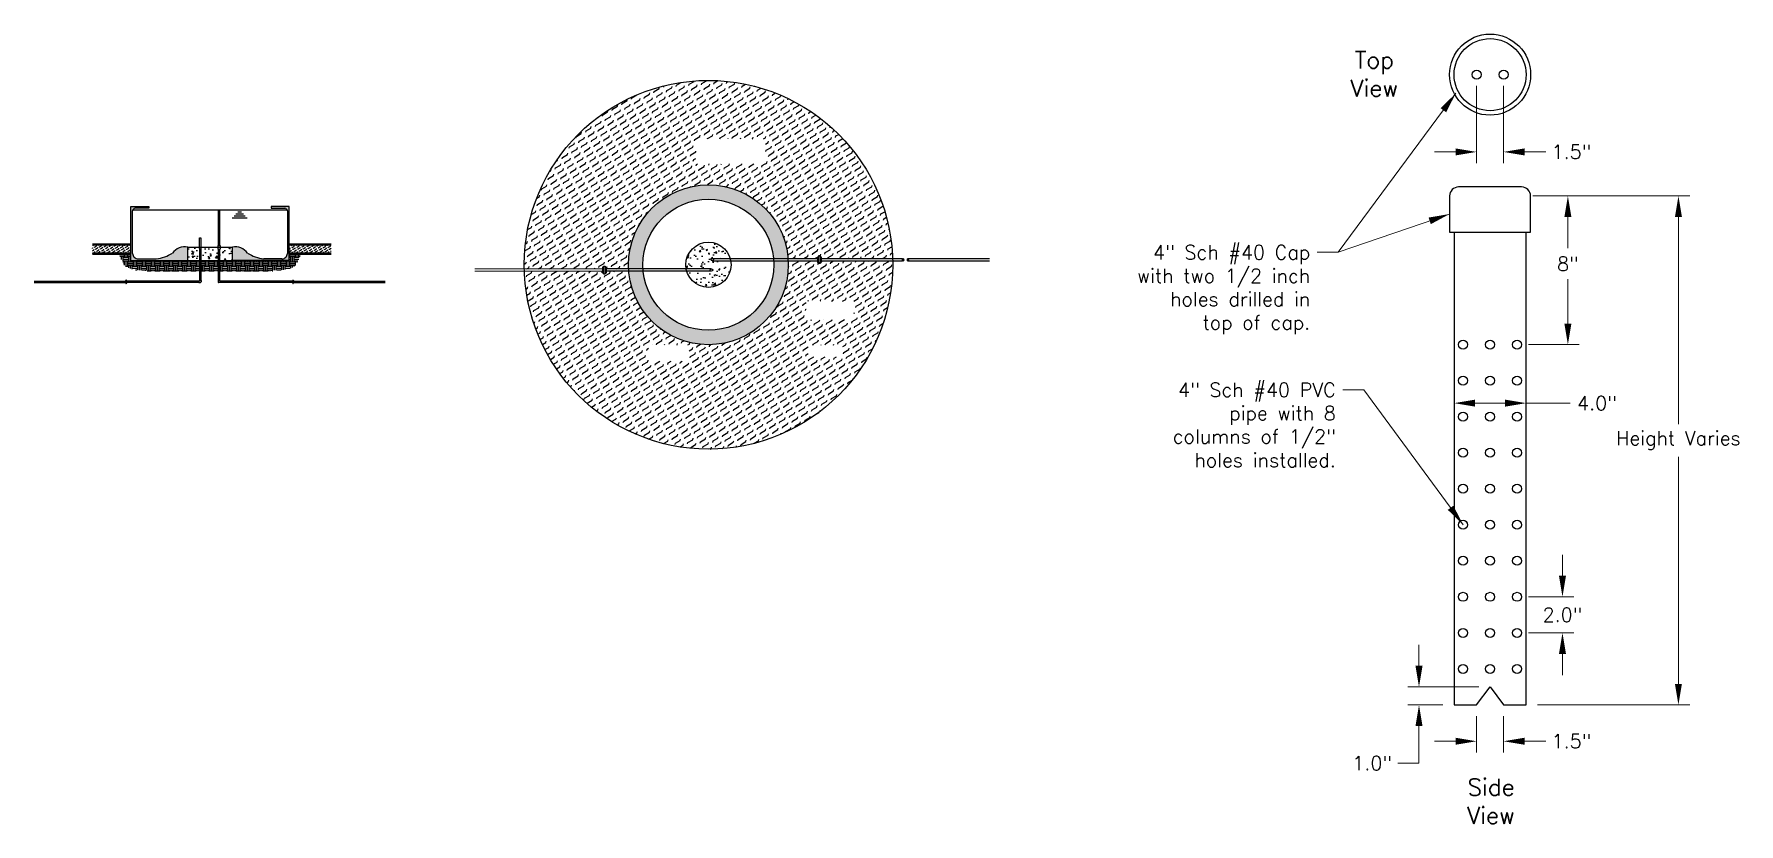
# Model space of a CAD drawing. Header units: inches. Extents: x -182.5 to -87.8, y 20.7 to 64.6.
import ezdxf

# ---------------------------------------------------------------- set-up
doc = ezdxf.new("R2010")
doc.units = ezdxf.units.IN
doc.header["$MEASUREMENT"] = 0
for name, color, linetype, lineweight in [('2.Tblk.Text.User', 7, 'Continuous', 18), ('Geotextile', 7, 'Continuous', 50), ('Ground', 94, 'Continuous', 40)]:
    doc.layers.add(name, color=color, linetype=linetype, lineweight=lineweight)
for name, color, linetype in [('Concrete', 7, 'Continuous'), ('Concrete Hatch', 7, 'Continuous'), ('Gravel Hatch', 254, 'Continuous'), ('Pipe', 7, 'Continuous'), ('Tire', 252, 'Continuous')]:
    doc.layers.add(name, color=color, linetype=linetype)
doc.styles.add('010xB.Note B', font='romans.shx', dxfattribs={"height": 0.78})
doc.styles.add('010xSubtitle', font='romans.shx', dxfattribs={"height": 0.94})
doc.dimstyles.new('010xB.Dim B', dxfattribs={"dimtxt": 0.78, "dimasz": 1.17, "dimexe": 0.625, "dimexo": 0.625, "dimgap": 0.39, "dimtad": 0, "dimtih": 1, "dimtoh": 1, "dimdec": 1, "dimzin": 0, "dimdsep": 46, "dimtxsty": '010xB.Note B', "dimcen": 1.17, "dimclrd": 256, "dimclre": 256, "dimclrt": 256, "dimadec": 0, "dimazin": 0, "dimtfac": 1, "dimtdec": 1, "dimtofl": 0, "dimtmove": 0, "dimatfit": 3, "dimfxl": 0, "dimtolj": 1, "dimtzin": 0, "dimlwd": -1, "dimlwe": -1, "dimarcsym": 0})
pattern_1 = [(50, (0, 0), (0.8965752, -0.0784402), [0.09375, -1.03125]), (355, (0, 0), (-0.173439, 0.94024), [0.075, -0.825]), (100.4514, (0.0747, -0.0065), (0.7231367, 0.8617994), [0.0796752, -0.8764276]), (46.1842, (0, 0.25), (1.334051, -0.206899), [0.140625, -1.546875]), (96.6356, (0.1112, 0.2328), (1.168328, 1.217647), [0.119513, -1.314641]), (351.1842, (0, 0.25), (1.168327, 1.217648), [0.1125, -1.2375]), (21, (0.125, 0.1875), (0.7461338, -0.5032736), [0.09375, -1.03125]), (326, (0.125, 0.1875), (0.304144, 0.9064376), [0.075, -0.825]), (71.4514, (0.1872, 0.1456), (1.0502783, 0.403163), [0.0796752, -0.8764276]), (37.5, (0, 0), (0.0151998, 0.4161173), [0, -0.815, 0, -0.8375, 0, -0.828125]), (7.5, (0, 0), (0.3288369, 0.4930146), [0, -0.4775, 0, -0.79625, 0, -0.315625]), (327.5, (-0.27875, 0), (0.66727805, -0.0281936), [0, -0.3125, 0, -0.975, 0, -1.29375]), (317.5, (-0.40375, 0), (0.7289827, 0.1251312), [0, -0.40625, 0, -0.6475, 0, -0.91875])]

# ---------------------------------------------------------------- blocks, each defined once
blk = doc.blocks.new('*D20')
at = {"layer": '2.Tblk.Text.User'}
for p, q in [((-102.435, 44.093), (-100.775, 44.093)), ((-99.605, 44.093), (-97.157, 44.093))]:
    blk.add_line(p, q, dxfattribs=at)
for points in [[(-102.435, 44.288), (-102.435, 43.898), (-103.605, 44.093)], [(-100.775, 44.288), (-100.775, 43.898), (-99.605, 44.093)]]:
    blk.add_solid(points, dxfattribs=at)
at = {"layer": 'Defpoints', "color": 0}
for p in [(-103.605, 44.093), (-99.605, 44.093), (-99.605, 44.093)]:
    blk.add_point(p, dxfattribs=at)
at = {"layer": '2.Tblk.Text.User', "insert": (-95.671, 44.093), "char_height": 0.78, "attachment_point": 5, "style": '010xB.Note B'}
blk.add_mtext('\\A1;4.0"', dxfattribs=at)
blk = doc.blocks.new('*D21')
at = {"layer": '2.Tblk.Text.User'}
for p, q in [((-105.554, 29.512), (-105.554, 30.682)), ((-102.23, 28.342), (-106.179, 28.342)), ((-104.23, 27.342), (-106.179, 27.342)), ((-105.554, 26.172), (-105.554, 24.104)), ((-105.554, 24.104), (-106.724, 24.104))]:
    blk.add_line(p, q, dxfattribs=at)
for points in [[(-105.749, 29.512), (-105.359, 29.512), (-105.554, 28.342)], [(-105.749, 26.172), (-105.359, 26.172), (-105.554, 27.342)]]:
    blk.add_solid(points, dxfattribs=at)
at = {"layer": 'Defpoints', "color": 0}
for p in [(-101.605, 28.342), (-105.554, 27.342), (-103.605, 27.342)]:
    blk.add_point(p, dxfattribs=at)
at = {"layer": '2.Tblk.Text.User', "insert": (-108.154, 24.104), "char_height": 0.78, "attachment_point": 5, "style": '010xB.Note B'}
blk.add_mtext('\\A1;1.0"', dxfattribs=at)
blk = doc.blocks.new('*D22')
at = {"layer": '2.Tblk.Text.User'}
for p, q in [((-102.355, 61.703), (-102.355, 57.414)), ((-100.855, 61.703), (-100.855, 57.414)), ((-103.525, 58.039), (-104.695, 58.039)), ((-99.685, 58.039), (-98.515, 58.039))]:
    blk.add_line(p, q, dxfattribs=at)
for points in [[(-103.525, 58.234), (-103.525, 57.844), (-102.355, 58.039)], [(-99.685, 58.234), (-99.685, 57.844), (-100.855, 58.039)]]:
    blk.add_solid(points, dxfattribs=at)
at = {"layer": 'Defpoints', "color": 0}
for p in [(-102.355, 62.328), (-100.855, 62.328), (-100.855, 58.039)]:
    blk.add_point(p, dxfattribs=at)
at = {"layer": '2.Tblk.Text.User', "insert": (-97.085, 58.039), "char_height": 0.78, "attachment_point": 5, "style": '010xB.Note B'}
blk.add_mtext('\\A1;1.5"', dxfattribs=at)
blk = doc.blocks.new('*D23')
at = {"layer": '2.Tblk.Text.User'}
for p, q in [((-99.23, 55.592), (-96.659, 55.592)), ((-97.284, 54.422), (-97.284, 52.687)), ((-97.284, 48.512), (-97.284, 50.978)), ((-99.48, 47.342), (-96.659, 47.342))]:
    blk.add_line(p, q, dxfattribs=at)
for points in [[(-97.479, 54.422), (-97.089, 54.422), (-97.284, 55.592)], [(-97.479, 48.512), (-97.089, 48.512), (-97.284, 47.342)]]:
    blk.add_solid(points, dxfattribs=at)
at = {"layer": 'Defpoints', "color": 0}
for p in [(-99.855, 55.592), (-100.105, 47.342), (-97.284, 47.342)]:
    blk.add_point(p, dxfattribs=at)
at = {"layer": '2.Tblk.Text.User', "insert": (-97.284, 51.832), "char_height": 0.78, "attachment_point": 5, "style": '010xB.Note B'}
blk.add_mtext('\\A1;8"', dxfattribs=at)
blk = doc.blocks.new('*D24')
at = {"layer": '2.Tblk.Text.User'}
for p, q in [((-99.23, 55.592), (-90.518, 55.592)), ((-91.143, 54.422), (-91.143, 42.93)), ((-91.143, 28.512), (-91.143, 41.11)), ((-98.98, 27.342), (-90.518, 27.342))]:
    blk.add_line(p, q, dxfattribs=at)
for points in [[(-91.338, 54.422), (-90.948, 54.422), (-91.143, 55.592)], [(-91.338, 28.512), (-90.948, 28.512), (-91.143, 27.342)]]:
    blk.add_solid(points, dxfattribs=at)
at = {"layer": 'Defpoints', "color": 0}
for p in [(-99.855, 55.592), (-99.605, 27.342), (-91.143, 27.342)]:
    blk.add_point(p, dxfattribs=at)
at = {"layer": '2.Tblk.Text.User', "insert": (-91.143, 42.02), "char_height": 0.78, "attachment_point": 5, "style": '010xB.Note B'}
blk.add_mtext('\\A1;Height Varies', dxfattribs=at)
blk = doc.blocks.new('*D25')
at = {"layer": '2.Tblk.Text.User'}
for p, q in [((-102.355, 26.717), (-102.355, 24.7)), ((-100.855, 26.717), (-100.855, 24.7)), ((-103.525, 25.325), (-104.695, 25.325)), ((-99.685, 25.325), (-98.515, 25.325))]:
    blk.add_line(p, q, dxfattribs=at)
for points in [[(-103.525, 25.52), (-103.525, 25.13), (-102.355, 25.325)], [(-99.685, 25.52), (-99.685, 25.13), (-100.855, 25.325)]]:
    blk.add_solid(points, dxfattribs=at)
at = {"layer": 'Defpoints', "color": 0}
for p in [(-102.355, 27.342), (-100.855, 27.342), (-100.855, 25.325)]:
    blk.add_point(p, dxfattribs=at)
at = {"layer": '2.Tblk.Text.User', "insert": (-97.085, 25.325), "char_height": 0.78, "attachment_point": 5, "style": '010xB.Note B'}
blk.add_mtext('\\A1;1.5"', dxfattribs=at)
blk = doc.blocks.new('*D26')
at = {"layer": '2.Tblk.Text.User'}
for p, q in [((-97.585, 34.512), (-97.585, 35.682)), ((-99.48, 33.342), (-96.96, 33.342)), ((-99.48, 31.342), (-96.96, 31.342)), ((-97.585, 30.172), (-97.585, 29.002))]:
    blk.add_line(p, q, dxfattribs=at)
for points in [[(-97.78, 34.512), (-97.39, 34.512), (-97.585, 33.342)], [(-97.78, 30.172), (-97.39, 30.172), (-97.585, 31.342)]]:
    blk.add_solid(points, dxfattribs=at)
at = {"layer": 'Defpoints', "color": 0}
for p in [(-100.105, 33.342), (-100.105, 31.342), (-97.585, 31.342)]:
    blk.add_point(p, dxfattribs=at)
at = {"layer": '2.Tblk.Text.User', "insert": (-97.585, 32.342), "char_height": 0.78, "attachment_point": 5, "style": '010xB.Note B'}
blk.add_mtext('\\A1;2.0"', dxfattribs=at)

msp = doc.modelspace()

# ---------------------------------------------------------------- hatches: boundary and pattern name
at = {"layer": 'Concrete Hatch'}
h = msp.add_hatch(dxfattribs=at)
h.set_pattern_fill('EARTH', color=256, style=0)
h.paths.add_polyline_path([(-173.293, 51.678), (-173.293, 52.007), (-173.95, 52.007), (-177.11, 52.007), (-177.11, 52.408), (-177.749, 52.408), (-177.708, 52.223), (-177.59, 51.996), (-177.465, 51.747), (-177.341, 51.636), (-176.953, 51.511), (-176.094, 51.428), (-174.986, 51.401), (-173.449, 51.428), (-173.293, 51.426)])
h.paths.add_polyline_path([(-172.254, 52.007), (-173.215, 52.007), (-173.215, 51.424), (-172.71, 51.416), (-172.254, 51.423)])
h.paths.add_polyline_path([(-167.83, 51.996), (-167.711, 52.223), (-167.67, 52.408), (-168.31, 52.408), (-168.31, 52.007), (-171.469, 52.007), (-172.176, 52.007), (-172.176, 51.425), (-171.971, 51.428), (-170.433, 51.401), (-169.325, 51.428), (-168.467, 51.511), (-168.079, 51.636), (-167.954, 51.747)])
h = msp.add_hatch(dxfattribs=at)
h.set_pattern_fill('AR-CONC', color=256, scale=0.125, style=0)
h.set_pattern_definition(pattern_1)
h.paths.add_polyline_path([(-173.293, 52.68), (-173.293, 52.757), (-173.95, 52.757), (-173.95, 52.007), (-173.293, 52.007)])
h.paths.add_polyline_path([(-172.254, 52.642), (-172.278, 52.642), (-172.278, 52.757), (-173.215, 52.757), (-173.215, 52.007), (-172.254, 52.007)])
h.paths.add_polyline_path([(-171.469, 52.757), (-172.153, 52.757), (-172.153, 52.642), (-172.176, 52.642), (-172.176, 52.007), (-171.469, 52.007)])
h = msp.add_hatch(dxfattribs=at)
h.set_pattern_fill('AR-CONC', color=256, scale=0.125, style=0)
h.set_pattern_definition(pattern_1)
h.paths.add_polyline_path([(-146.28, 51.774, 0.046538), (-146.258, 51.541), (-144.87, 51.541, -0.428937), (-144.805, 51.479, -0.458162), (-144.876, 51.417), (-146.228, 51.417, 0.865577), (-143.765, 51.774, 0.043899), (-143.785, 51.993), (-144.806, 51.993, -0.414214), (-144.869, 52.056, -0.414214), (-144.806, 52.118), (-143.814, 52.118, 0.87003)])
at = {"layer": 'Gravel Hatch'}
h = msp.add_hatch(dxfattribs=at)
h.set_pattern_fill('FLEX', color=256, scale=1.25, angle=30, style=0)
h.paths.add_polyline_path([(-155.257, 51.774, 0.005681), (-155.254, 51.541), (-150.906, 51.541), (-150.906, 51.641), (-150.856, 51.641), (-150.856, 51.691), (-150.756, 51.691), (-150.756, 51.641), (-150.706, 51.641), (-150.706, 51.541), (-149.453, 51.541, -0.013108), (-149.46, 51.774, -0.961875), (-140.599, 52.118), (-134.795, 52.118, 0.983306)])
h.paths.add_polyline_path([(-145.716, 58.764), (-141.859, 58.764), (-141.859, 57.372), (-145.716, 57.372)], flags=16)
h.paths.add_polyline_path([(-149.445, 51.417), (-150.706, 51.417), (-150.706, 51.317), (-150.756, 51.317), (-150.756, 51.267), (-150.856, 51.267), (-150.856, 51.317), (-150.906, 51.317), (-150.906, 51.417), (-155.25, 51.417, 0.881369), (-135.029, 49.57), (-140.69, 50.818, -0.861301)])
h.paths.add_polyline_path([(-148.355, 47.321), (-146.101, 47.321), (-146.101, 46.418), (-148.355, 46.418)], flags=16)
h.paths.add_polyline_path([(-139.592, 49.756), (-136.922, 49.756), (-136.922, 48.732), (-139.592, 48.732)], flags=16)
h.paths.add_polyline_path([(-139.479, 47.313), (-137.565, 47.313), (-137.565, 46.671), (-139.479, 46.671)], flags=16)
h.paths.add_polyline_path([(-134.789, 51.774, 0.005362), (-134.791, 51.993), (-140.591, 51.993, -0.012373), (-140.586, 51.774, -0.054309), (-140.69, 50.818), (-135.029, 49.57, 0.054309)])
h = msp.add_hatch(dxfattribs=at)
h.set_pattern_fill('FLEX', color=256, scale=0.5, angle=30, style=0)
h.paths.add_polyline_path([(-179.246, 52.908), (-179.246, 52.408), (-177.11, 52.408), (-177.11, 52.908)])
h = msp.add_hatch(dxfattribs=at)
h.set_pattern_fill('FLEX', color=256, scale=0.5, angle=30, style=0)
h.paths.add_polyline_path([(-168.31, 52.908), (-168.31, 52.408), (-165.974, 52.408), (-165.974, 52.908)])
at = {"layer": 'Tire'}
h = msp.add_hatch(color=256, dxfattribs=at)
h.paths.add_polyline_path([(-141.402, 52.118), (-140.599, 52.118, 0.961875), (-149.46, 51.774, 0.013108), (-149.453, 51.541), (-148.652, 51.541, -0.015996), (-148.66, 51.774, -0.953658)])
h.paths.add_polyline_path([(-148.642, 51.417), (-149.445, 51.417, 0.960541), (-140.586, 51.774, 0.012373), (-140.591, 51.993), (-141.392, 51.993, -0.015099), (-141.386, 51.774, -0.952041)])
for points in [[(-173.95, 52.757, 0.279502), (-174.8, 52.422, -0.127291), (-175.694, 52.107), (-176.708, 52.107, -0.416217), (-177.008, 52.398), (-177.008, 54.768, -0.414214), (-176.868, 54.908), (-176.11, 54.908), (-176.11, 55.007), (-177.11, 55.007), (-177.11, 52.007), (-173.95, 52.007)], [(-170.619, 52.422, 0.279502), (-171.469, 52.757), (-171.469, 52.007), (-168.31, 52.007), (-168.31, 55.007), (-169.31, 55.007), (-169.31, 54.908), (-168.552, 54.908, -0.414214), (-168.412, 54.768), (-168.412, 52.398, -0.416217), (-168.712, 52.107), (-169.726, 52.107, -0.127291)]]:
    msp.add_hatch(color=256, dxfattribs=at).paths.add_polyline_path(points)

# ---------------------------------------------------------------- linework, layer by layer
at = {"layer": '2.Tblk.Text.User'}
for p, q in [((-150.906, 51.541), (-157.992, 51.541)), ((-150.906, 51.417), (-157.992, 51.417))]:
    msp.add_line(p, q, dxfattribs=at)
at = {"layer": 'Concrete'}
for p, q in [((-176.996, 54.823), (-168.423, 54.823)), ((-171.476, 54.377), (-170.647, 54.377)), ((-171.372, 54.488), (-170.751, 54.488)), ((-171.269, 54.6), (-170.854, 54.6)), ((-171.165, 54.711), (-170.958, 54.711)), ((-173.95, 52.757), (-171.469, 52.757)), ((-173.95, 52.007), (-171.469, 52.007))]:
    msp.add_line(p, q, dxfattribs=at)
at = {"layer": 'Concrete Hatch'}
for radius in [10.234, 4.437, 3.637, 1.257]:
    msp.add_circle((-145.023, 51.774), radius, dxfattribs=at)
at = {"layer": 'Geotextile'}
for p, q in [((-179.246, 52.408), (-177.11, 52.408)), ((-168.31, 52.408), (-165.974, 52.408))]:
    msp.add_line(p, q, dxfattribs=at)
at = {"layer": 'Ground'}
for p, q in [((-179.246, 52.908), (-177.11, 52.908)), ((-168.31, 52.908), (-165.974, 52.908))]:
    msp.add_line(p, q, dxfattribs=at)
at = {"layer": 'Pipe'}
for p, q in [((-172.254, 54.823), (-172.254, 52.84)), ((-172.176, 54.823), (-172.176, 52.84)), ((-173.293, 53.272), (-173.215, 53.272)), ((-173.293, 52.68), (-173.293, 53.272)), ((-173.215, 53.272), (-173.215, 50.907)), ((-103.855, 53.592), (-99.355, 53.592)), ((-173.293, 52.68), (-173.293, 51.678)), ((-172.278, 52.84), (-172.153, 52.84)), ((-172.278, 52.84), (-172.278, 52.642)), ((-172.278, 52.642), (-172.153, 52.642)), ((-172.254, 52.642), (-172.254, 50.907)), ((-172.176, 52.642), (-172.176, 50.907)), ((-172.153, 52.84), (-172.153, 52.642)), ((-144.809, 52.118), (-138.967, 52.118)), ((-138.967, 52.218), (-138.967, 51.894)), ((-138.967, 52.218), (-138.917, 52.218)), ((-138.917, 52.268), (-138.917, 51.844)), ((-138.817, 52.268), (-138.917, 52.268)), ((-138.817, 52.268), (-138.817, 51.844)), ((-138.817, 52.218), (-138.767, 52.218)), ((-138.767, 52.218), (-138.767, 51.894)), ((-138.767, 52.118), (-134.236, 52.118)), ((-133.963, 52.118), (-129.404, 52.118)), ((-173.293, 51.678), (-173.293, 50.907)), ((-150.906, 51.641), (-150.906, 51.317)), ((-150.856, 51.641), (-150.906, 51.641)), ((-150.856, 51.317), (-150.906, 51.317)), ((-150.856, 51.691), (-150.856, 51.267)), ((-150.856, 51.691), (-150.756, 51.691)), ((-150.856, 51.267), (-150.756, 51.267)), ((-150.756, 51.691), (-150.756, 51.267)), ((-150.706, 51.641), (-150.756, 51.641)), ((-150.706, 51.317), (-150.756, 51.317)), ((-150.706, 51.641), (-150.706, 51.317)), ((-144.864, 51.541), (-150.706, 51.541)), ((-144.858, 51.417), (-150.706, 51.417)), ((-144.815, 51.994), (-138.967, 51.994)), ((-138.967, 51.894), (-138.917, 51.894)), ((-138.817, 51.844), (-138.917, 51.844)), ((-138.817, 51.894), (-138.767, 51.894)), ((-138.767, 51.994), (-134.236, 51.993)), ((-133.963, 51.993), (-129.404, 51.993)), ((-182.482, 50.866), (-177.407, 50.866)), ((-182.482, 50.788), (-177.409, 50.788)), ((-177.409, 50.889), (-177.409, 50.764)), ((-177.397, 50.902), (-177.384, 50.902)), ((-177.384, 50.752), (-177.397, 50.752)), ((-177.384, 50.914), (-177.384, 50.739)), ((-177.359, 50.914), (-177.359, 50.739)), ((-177.359, 50.902), (-177.347, 50.902)), ((-177.347, 50.752), (-177.359, 50.752)), ((-177.334, 50.889), (-177.334, 50.764)), ((-173.334, 50.866), (-177.334, 50.866)), ((-177.334, 50.866), (-177.334, 50.788)), ((-173.334, 50.788), (-177.334, 50.788)), ((-173.334, 50.782), (-173.334, 50.872)), ((-173.334, 50.872), (-173.299, 50.872)), ((-173.334, 50.866), (-173.334, 50.788)), ((-173.334, 50.782), (-173.245, 50.782)), ((-173.299, 50.907), (-173.209, 50.907)), ((-173.299, 50.907), (-173.299, 50.872)), ((-173.293, 50.907), (-173.215, 50.907)), ((-172.17, 50.907), (-172.26, 50.907)), ((-172.254, 50.907), (-172.176, 50.907)), ((-172.135, 50.782), (-172.225, 50.782)), ((-172.17, 50.907), (-172.17, 50.872)), ((-172.135, 50.872), (-172.17, 50.872)), ((-172.135, 50.872), (-172.135, 50.782)), ((-172.135, 50.866), (-172.135, 50.788)), ((-168.135, 50.866), (-172.135, 50.866)), ((-168.135, 50.788), (-172.135, 50.788)), ((-168.135, 50.889), (-168.135, 50.764)), ((-168.123, 50.902), (-168.11, 50.902)), ((-168.11, 50.752), (-168.123, 50.752)), ((-168.11, 50.914), (-168.11, 50.739)), ((-168.085, 50.914), (-168.085, 50.739)), ((-168.085, 50.902), (-168.073, 50.902)), ((-168.073, 50.752), (-168.085, 50.752)), ((-168.06, 50.889), (-168.06, 50.764)), ((-168.06, 50.866), (-162.986, 50.866)), ((-168.06, 50.866), (-168.06, 50.788)), ((-168.06, 50.788), (-162.988, 50.788)), ((-102.355, 27.342), (-101.605, 28.342)), ((-101.605, 28.342), (-100.855, 27.342))]:
    msp.add_line(p, q, dxfattribs=at)
msp.add_lwpolyline([(-99.355, 53.592), (-99.355, 55.592, 0.414214), (-99.855, 56.092), (-103.355, 56.092, 0.414214), (-103.855, 55.592), (-103.855, 53.592)], format="xyb", dxfattribs=at)
for points in [[(-103.605, 53.592), (-103.605, 27.342), (-102.355, 27.342)], [(-100.855, 27.342), (-99.605, 27.342), (-99.605, 53.592)], [(-134.236, 52.118), (-134.168, 52.105), (-134.272, 52.072), (-134.16, 52.039), (-134.28, 52.022), (-134.161, 52), (-134.236, 51.993)], [(-133.963, 52.118), (-133.895, 52.105), (-133.999, 52.072), (-133.887, 52.039), (-134.007, 52.022), (-133.888, 52), (-133.963, 51.993)], [(-173.209, 50.907), (-173.208, 50.835), (-173.213, 50.811), (-173.234, 50.786), (-173.245, 50.782)], [(-172.26, 50.907), (-172.262, 50.835), (-172.256, 50.811), (-172.236, 50.786), (-172.225, 50.782)]]:
    msp.add_lwpolyline(points, dxfattribs=at)
for centre, radius in [((-101.605, 62.328), 2.25), ((-101.605, 62.328), 2), ((-102.355, 62.328), 0.25), ((-100.855, 62.328), 0.25), ((-144.806, 52.056), 0.0625), ((-144.867, 51.479), 0.0625), ((-103.105, 47.342), 0.25), ((-101.605, 47.342), 0.25), ((-100.105, 47.342), 0.25), ((-103.105, 45.342), 0.25), ((-101.605, 45.342), 0.25), ((-100.105, 45.342), 0.25), ((-103.105, 43.342), 0.25), ((-101.605, 43.342), 0.25), ((-100.105, 43.342), 0.25), ((-103.105, 41.342), 0.25), ((-101.605, 41.342), 0.25), ((-100.105, 41.342), 0.25), ((-103.105, 39.342), 0.25), ((-101.605, 39.342), 0.25), ((-100.105, 39.342), 0.25), ((-103.105, 37.342), 0.25), ((-101.605, 37.342), 0.25), ((-100.105, 37.342), 0.25), ((-103.105, 35.342), 0.25), ((-101.605, 35.342), 0.25), ((-100.105, 35.342), 0.25), ((-103.105, 33.342), 0.25), ((-101.605, 33.342), 0.25), ((-100.105, 33.342), 0.25), ((-103.105, 31.342), 0.25), ((-101.605, 31.342), 0.25), ((-100.105, 31.342), 0.25), ((-103.105, 29.342), 0.25), ((-101.605, 29.342), 0.25), ((-100.105, 29.342), 0.25)]:
    msp.add_circle(centre, radius, dxfattribs=at)
for centre, start, end in [((-177.397, 50.889), 90, 180), ((-177.397, 50.764), 180, 270), ((-177.372, 50.914), 0, 180), ((-177.372, 50.739), 180, 0), ((-177.347, 50.889), 0, 90), ((-177.347, 50.764), 270, 0), ((-168.123, 50.889), 90, 180), ((-168.123, 50.764), 180, 270), ((-168.098, 50.914), 0, 180), ((-168.098, 50.739), 180, 0), ((-168.073, 50.889), 0, 90), ((-168.073, 50.764), 270, 0)]:
    msp.add_arc(centre, 0.0125, start, end, dxfattribs=at)
at = {"layer": 'Tire'}
for p, q in [((-177.11, 52.007), (-177.11, 55.007)), ((-177.11, 55.007), (-176.11, 55.007)), ((-176.11, 55.007), (-176.11, 54.908)), ((-169.31, 55.007), (-169.31, 54.908)), ((-168.31, 55.007), (-169.31, 55.007)), ((-168.31, 52.007), (-168.31, 55.007)), ((-177.008, 52.398), (-177.008, 54.768)), ((-176.11, 54.908), (-176.868, 54.908)), ((-169.31, 54.908), (-168.552, 54.908)), ((-173.95, 52.007), (-173.95, 52.757)), ((-171.469, 52.007), (-171.469, 52.757))]:
    msp.add_line(p, q, dxfattribs=at)
for points in [[(-168.412, 54.768), (-168.412, 54.768), (-168.412, 54.768), (-168.412, 54.768), (-168.412, 52.398), (-168.412, 52.398)], [(-176.708, 52.107), (-176.708, 52.107), (-176.708, 52.107), (-175.694, 52.107), (-175.694, 52.107), (-175.694, 52.107), (-175.694, 52.107), (-175.694, 52.107), (-175.694, 52.107), (-175.694, 52.107)], [(-168.712, 52.107), (-168.712, 52.107), (-168.712, 52.107), (-169.726, 52.107), (-169.726, 52.107), (-169.726, 52.107), (-169.726, 52.107), (-169.726, 52.107), (-169.726, 52.107), (-169.726, 52.107)], [(-177.11, 52.007), (-173.95, 52.007)], [(-168.31, 52.007), (-171.469, 52.007)]]:
    msp.add_lwpolyline(points, dxfattribs=at)
for centre, radius, start, end in [((-176.868, 54.768), 0.14, 90, 180), ((-168.552, 54.768), 0.14, 0, 90), ((-176.713, 52.402), 0.294, 180.70589, 271.0975), ((-175.856, 53.991), 1.891, 274.92672, 303.94367), ((-174.099, 51.889), 0.881, 80.28454, 142.74764), ((-171.32, 51.889), 0.881, 37.25236, 99.71546), ((-169.564, 53.991), 1.891, 236.05633, 265.07328), ((-168.706, 52.402), 0.294, 268.9025, 359.29411)]:
    msp.add_arc(centre, radius, start, end, dxfattribs=at)

# ---------------------------------------------------------------- texts
at = {"layer": '2.Tblk.Text.User', "char_height": 0.94, "attachment_point": 5, "style": '010xSubtitle'}
for s, insert, width in [('Top View', (-108.031, 62.361), 3.69109), ('Side View', (-101.55, 21.992), 4.87966)]:
    msp.add_mtext(s, dxfattribs=dict(at, insert=insert, width=width))
at = {"layer": '2.Tblk.Text.User', "char_height": 0.78, "attachment_point": 3, "style": '010xB.Note B'}
for s, insert in [('4" Sch #40 Cap \\Pwith two 1/2 inch \\Pholes drilled in \\Ptop of cap.', (-111.597, 52.855)), ('4" Sch #40 PVC \\Ppipe with 8 \\Pcolumns of 1/2" \\Pholes installed.', (-110.178, 45.225))]:
    msp.add_mtext(s, dxfattribs=dict(at, insert=insert))

# ---------------------------------------------------------------- dimensions: what is measured, and where the dimension line sits
at = {"layer": '2.Tblk.Text.User'}
dim = msp.add_linear_dim(base=(-100.855, 58.039), p1=(-102.355, 62.328), p2=(-100.855, 62.328), dimstyle='010xB.Dim B', override={"dimpost": '"'}, dxfattribs=at)
dim.commit()
dim.dimension.update_dxf_attribs({"geometry": '*D22', "text_midpoint": (-97.085, 58.039)})
for base, p2, text, picture, middle in [((-97.284, 47.342), (-100.105, 47.342), '8"', '*D23', (-97.284, 51.832)), ((-91.143, 27.342), (-99.605, 27.342), 'Height Varies', '*D24', (-91.143, 42.02))]:
    dim = msp.add_linear_dim(base=base, p1=(-99.855, 55.592), p2=p2, angle=90, text=text, dimstyle='010xB.Dim B', override={"dimpost": '"'}, dxfattribs=at)
    dim.commit()
    dim.dimension.update_dxf_attribs({"geometry": picture, "text_midpoint": middle, "dimtype": 160})
for base, p1, p2, picture, middle in [((-99.605, 44.093), (-103.605, 44.093), (-99.605, 44.093), '*D20', (-95.671, 44.093)), ((-100.855, 25.325), (-102.355, 27.342), (-100.855, 27.342), '*D25', (-97.085, 25.325))]:
    dim = msp.add_linear_dim(base=base, p1=p1, p2=p2, dimstyle='010xB.Dim B', override={"dimpost": '"'}, dxfattribs=at)
    dim.commit()
    dim.dimension.update_dxf_attribs({"geometry": picture, "text_midpoint": middle, "dimtype": 160})
dim = msp.add_linear_dim(base=(-97.585, 31.342), p1=(-100.105, 33.342), p2=(-100.105, 31.342), angle=90, dimstyle='010xB.Dim B', override={"dimpost": '"'}, dxfattribs=at)
dim.commit()
dim.dimension.update_dxf_attribs({"geometry": '*D26', "text_midpoint": (-97.585, 32.342)})
dim = msp.add_linear_dim(base=(-105.554, 27.342), p1=(-101.605, 28.342), p2=(-103.605, 27.342), angle=90, dimstyle='010xB.Dim B', override={"dimpost": '"', "dimtofl": 0}, dxfattribs=at)
dim.commit()
dim.dimension.update_dxf_attribs({"geometry": '*D21', "text_midpoint": (-108.154, 24.104), "dimtype": 160})

# ---------------------------------------------------------------- leaders
msp.add_leader([(-103.505, 61.295), (-110.037, 52.465), (-111.207, 52.465)], dimstyle='010xB.Dim B', override={"dimgap": 0.39, "dimtad": 0}, dxfattribs=at)
at = {"layer": '2.Tblk.Text.User', "annotation_type": 0, "has_hookline": 1, "hookline_direction": 1}
for points, text_width in [([(-103.855, 54.592), (-110.037, 52.465), (-111.207, 52.465)], 10.994), ([(-103.105, 37.342), (-108.618, 44.835), (-109.788, 44.835)], 10.177)]:
    msp.add_leader(points, dimstyle='010xB.Dim B', override={"dimgap": 0.39, "dimtad": 0}, dxfattribs=dict(at, text_width=text_width))

doc.saveas('drawing.dxf')
